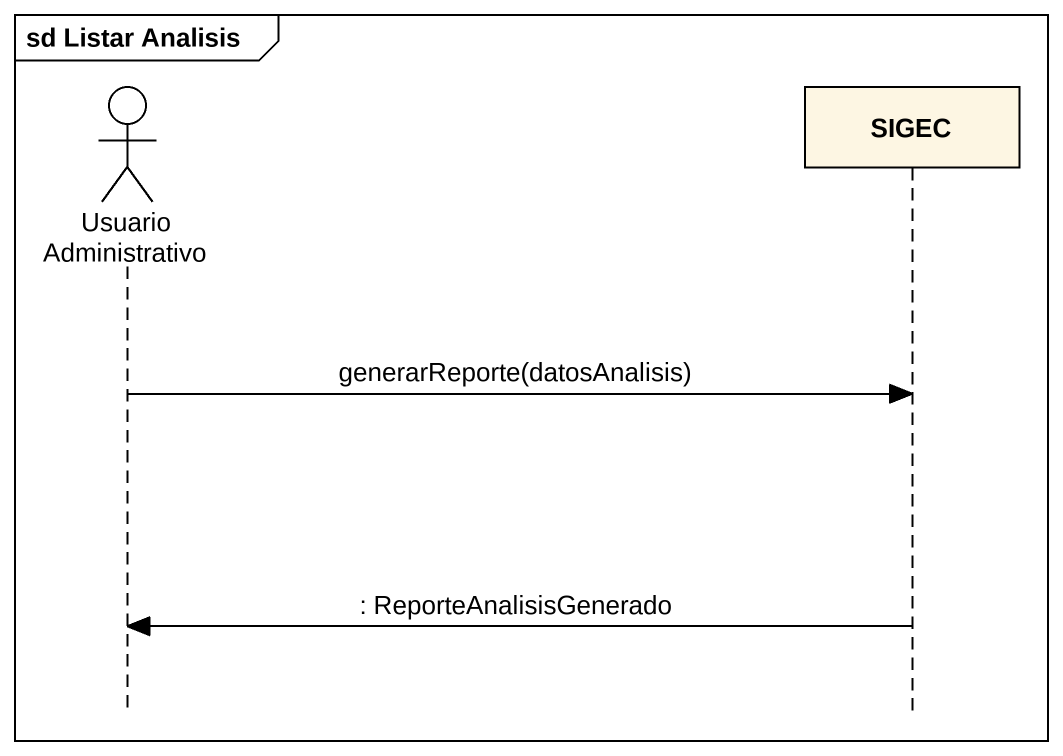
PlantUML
@startuml
mainframe sd Listar Analisis
hide footbox
actor "Usuario Administrativo" as Usuario_Administrativo
participant SIGEC

Usuario_Administrativo -> SIGEC : generarReporte(datosAnalisis)
SIGEC -> Usuario_Administrativo : : ReporteAnalisisGenerado
@enduml
